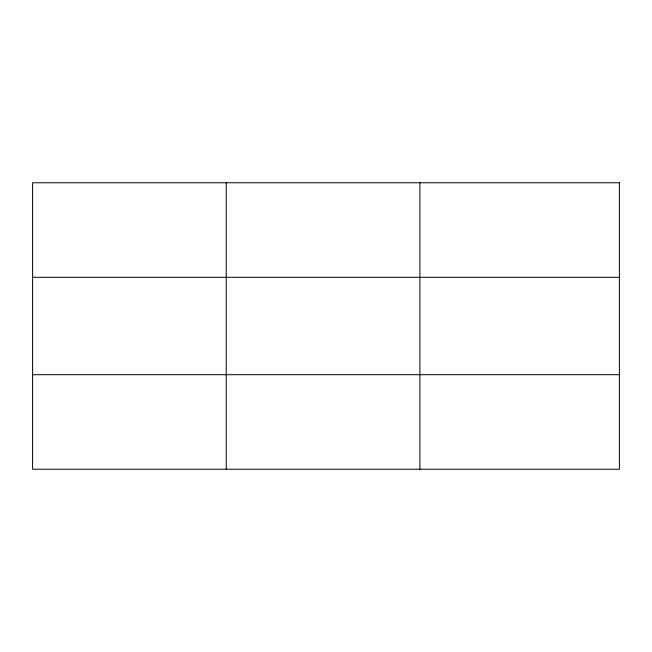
<?xml version="1.0" encoding="UTF-8"?>
<svg xmlns="http://www.w3.org/2000/svg" width="652" height="652" viewBox="0 0 652 652"><rect width="100%" height="100%" fill="white"/><g stroke="black" fill="none" stroke-linecap="round" stroke-linejoin="round"><path stroke-width="0.98" d="M226.244 469.244L226.244 182.756M419.888 469.244L419.888 182.756M32.6 277.296L619.4 277.296M32.6 374.704L619.4 374.704M619.4 182.756L619.4 469.244L32.6 469.244L32.6 182.756L619.4 182.756"/></g></svg>
